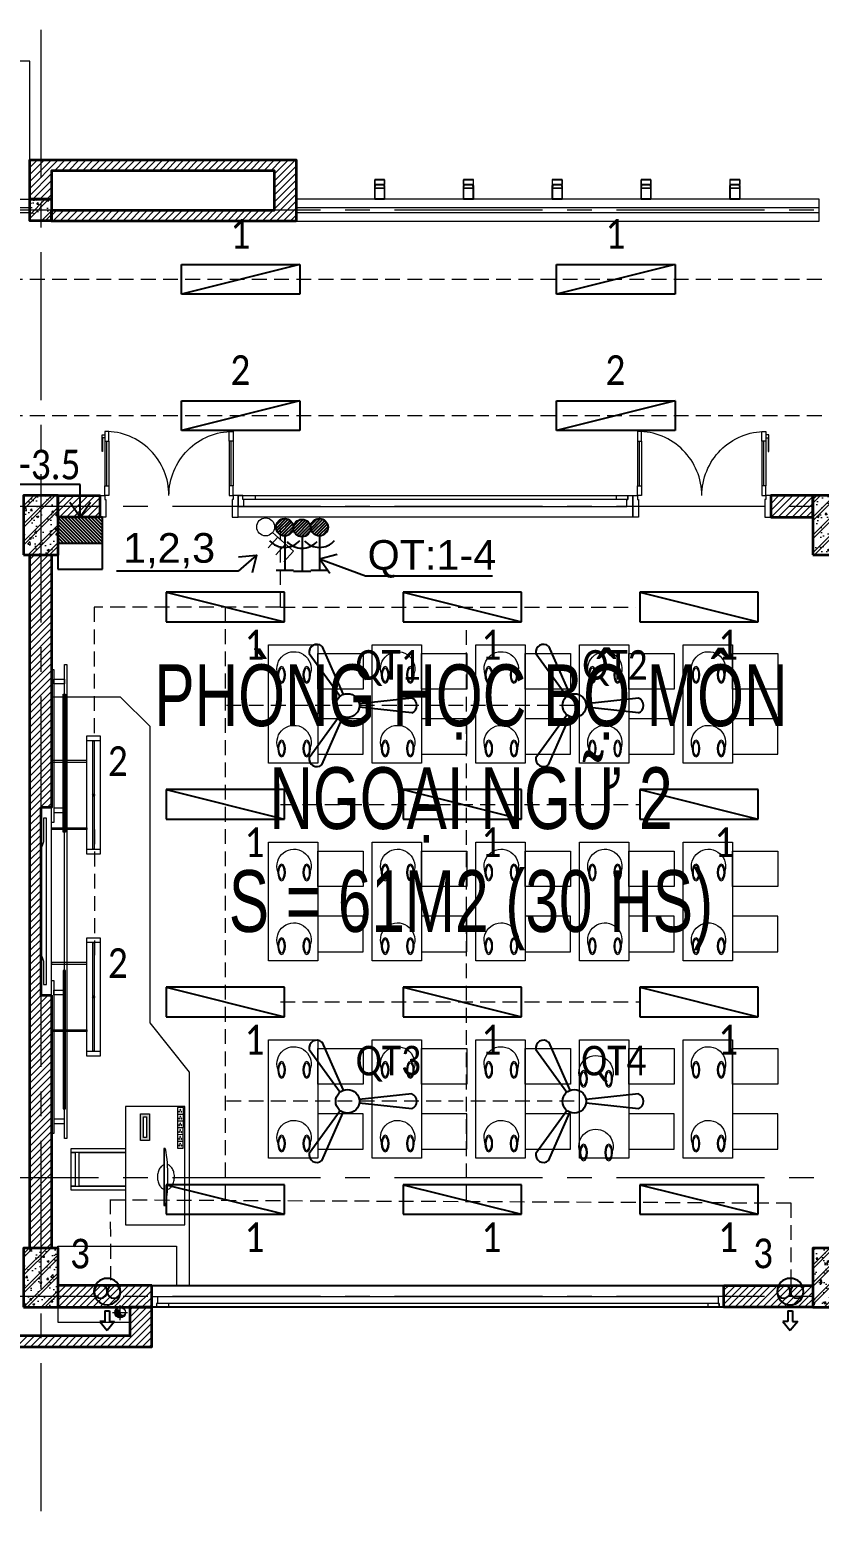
# Model space of a CAD drawing. Header units: millimetres. Extents: x 18326 to 214271, y -298828 to -198730.
# Drawn here: x 184987 to 192987, y -272856 to -257754 of the extents above; entities that cross this region are included whole.
import ezdxf
from ezdxf.enums import TextEntityAlignment as Align

# ---------------------------------------------------------------- set-up
doc = ezdxf.new("R2010")
doc.units = ezdxf.units.MM
doc.header["$LTSCALE"] = 20
doc.header["$MEASUREMENT"] = 0
for name, pattern in [('DASHED2', [0.375, 0.25, -0.125]), ('HIDDEN', [0.375, 0.25, -0.125]), ('xref LC GK$0$CENTER2', [1.125, 0.75, -0.125, 0.125, -0.125])]:
    doc.linetypes.add(name, pattern=pattern)
doc.layers.get('0').update_dxf_attribs({"lineweight": 0})
doc.layers.get('Defpoints').update_dxf_attribs({"color": 1, "lineweight": 25})
for name, color, linetype in [('!Cetech-TBD', 2, 'Continuous'), ('11TBDIEN', 6, 'Continuous'), ('CDC-E', 2, 'Continuous'), ('CDC-E-Equip', 2, 'Continuous'), ('CDC-E-Note', 3, 'Continuous'), ('CETECH-E-Switch', 2, 'Continuous'), ('CETECH-TBD', 2, 'Continuous'), ('TBD', 2, 'Continuous'), ('TEXT', 7, 'Continuous'), ('xref_mb.A5$0$KV-Net thay 3', 251, 'Continuous')]:
    doc.layers.add(name, color=color, linetype=linetype)
for name, color, linetype, lineweight in [('0.MAU XANH- DAY DIEN', 3, 'HIDDEN', 20), ('1.5 Thiết bị điện', 2, 'Continuous', 9), ('IBST-E-Chieu sang', 2, 'Continuous', 9), ('KV-Cat vat lieu', 11, 'Continuous', 20), ('KV-Cay xanh', 78, 'Continuous', 5), ('KV-Dim', 14, 'Continuous', 9), ('KV-Text', 7, 'Continuous', 25), ('xref LC GK$0$KV-Net truc', 251, 'xref LC GK$0$CENTER2', 9), ('xref_mb.A5$0$KV-Cat be tong', 6, 'Continuous', 35), ('xref_mb.A5$0$KV-Cat tuong', 4, 'Continuous', 35), ('xref_mb.A5$0$KV-Cat vat lieu', 11, 'Continuous', 20), ('xref_mb.A5$0$KV-Cua', 34, 'Continuous', 13), ('xref_mb.A5$0$KV-Hatch', 179, 'Continuous', 5), ('xref_mb.A5$0$KV-Net thay 1', 9, 'Continuous', 20), ('xref_mb.A5$0$KV-Net thay 2', 8, 'Continuous', 13), ('xref_mb.A5$0$KV-Noi that', 35, 'Continuous', 9), ('xref_mb.A5$0$KV-Thiet bi', 59, 'Continuous', 9)]:
    doc.layers.add(name, color=color, linetype=linetype, lineweight=lineweight)
doc.styles.add('AN - Arial', font='arial.ttf')
doc.styles.add('KT', font='vnsimli.shx', dxfattribs={"width": 0.72})
doc.styles.add('uv-abc', font='calibril.ttf', dxfattribs={"width": 0.85})
doc.styles.add('VN', font='arial.ttf', dxfattribs={"width": 0.7})
doc.dimstyles.new('A2-1-140', dxfattribs={"dimscale": 100, "dimtxt": 3, "dimasz": 1.5, "dimexe": 0.7, "dimexo": 0, "dimgap": 0.5, "dimtad": 1, "dimdec": 0, "dimrnd": 50, "dimzin": 13, "dimdsep": 46, "dimtxsty": 'KT', "dimblk1": 'ARCHTICK', "dimblk2": 'ARCHTICK', "dimsah": 1, "dimcen": 0, "dimdle": 0.7, "dimclrd": 1, "dimclre": 1, "dimclrt": 3, "dimadec": 0, "dimazin": 0, "dimtfac": 1.222222, "dimtdec": 0, "dimtix": 1, "dimtmove": 2, "dimatfit": 3, "dimldrblk": 'ARCHTICK', "dimfxl": 5, "dimfxlon": 1, "dimtolj": 1, "dimtzin": 13, "dimarcsym": 0})
pattern_1 = [(50, (0, 0), (215.17805, -18.82564), [22.5, -247.5]), (355, (0, 0), (-41.6254, 225.65764), [18, -198]), (100.4514, (17.93, -1.57), (173.55281, 206.83186), [19.12206, -210.34263]), (46.1842, (0, 60), (320.17231, -49.6557), [33.75, -371.25]), (96.6356, (26.68, 55.86), (280.3988, 292.23536), [28.6831, -315.5139]), (351.1842, (0, 60), (280.3986, 292.23558), [27, -297]), (21, (30, 45), (179.07212, -120.78567), [22.5, -247.5]), (326, (30, 45), (72.9946, 217.54501), [18, -198]), (71.4514, (44.92, 34.93), (252.06679, 96.75915), [19.12206, -210.34263]), (37.5, (0, 0), (3.647957, 99.868156), [0, -195.6, 0, -201, 0, -198.75]), (7.5, (0, 0), (78.92086, 118.323514), [0, -114.6, 0, -191.1, 0, -75.75]), (327.5, (-66.9, 0), (160.14673, -6.766462), [0, -75, 0, -234, 0, -310.5]), (317.5, (-96.9, 0), (174.95585, 30.031495), [0, -97.5, 0, -155.4, 0, -220.5]), (45, (0, 0), (-90.156115, 90.156115), []), (45, (0, 36.75), (-90.156115, 90.156115), [])]

# ---------------------------------------------------------------- blocks, each defined once
blk = doc.blocks.new('T3RQƯ')
at = {"layer": 'KV-Text', "color": 8, "insert": (144823, -40084), "char_height": 625, "width": 7962.05, "attachment_point": 2, "style": 'VN'}
blk.add_mtext('\\A1;\\pxqc;PHÒNG HỌC BỘ MÔN NGOẠI NGỮ 2 \\PS = 61M2 (30 HS)', dxfattribs=at)
blk = doc.blocks.new('t3')
at = {"layer": 'KV-Text', "color": 8, "xscale": 0.003999999956183369, "yscale": 0.003999999956183369, "zscale": 0.003999999956183369}
blk.add_blockref('T3RQƯ', (7.351, 232.338), dxfattribs=at)
blk = doc.blocks.new('l57')
at = {"layer": '!Cetech-TBD'}
for p, q in [((-600, 150), (600, 150)), ((600, 150), (-600, -150)), ((-600, -150), (-600, 150)), ((600, 150), (600, -150)), ((600, -150), (-600, -150))]:
    blk.add_line(p, q, dxfattribs=at)
blk = doc.blocks.new('*X544')
at = {"color": 0}
for p, q in [((11475, 51568), (11557, 51650)), ((11479, 51598), (11527, 51646)), ((11480, 51547), (11578, 51645)), ((11490, 51530), (11595, 51635)), ((11503, 51516), (11609, 51622)), ((11520, 51506), (11619, 51605)), ((11540, 51501), (11624, 51585)), ((11568, 51502), (11623, 51557))]:
    blk.add_line(p, q, dxfattribs=at)
blk = doc.blocks.new('S14')
at = {"layer": '!Cetech-TBD'}
for p, q in [((-75, 375), (75, 375)), ((0, 75), (0, 375))]:
    blk.add_line(p, q, dxfattribs=at)
blk.add_circle((0, 0), 75, dxfattribs=at)
blk.add_arc((0, 0), 175, 41.8103, 138.1897, dxfattribs=at)
blk.add_blockref('*X544', (-11550, -51575), dxfattribs=at)
blk = doc.blocks.new('Cong tac 3 - 1 chieu')
blk.add_line((50, 56), (214, 221))
for points in [[(153, 159), (238, 74)], [(214, 221), (299, 137)], [(91, 97), (176, 12)]]:
    blk.add_lwpolyline(points)
blk.add_circle((0, 0), 74.9)
blk = doc.blocks.new('*U599')
at = {"rotation": 217.4054022932137}
blk.add_blockref('Cong tac 3 - 1 chieu', (0, 0), dxfattribs=at)
blk = doc.blocks.new('_ARCHTICK')
at = {"color": 8, "const_width": 0.15}
blk.add_lwpolyline([(-0.5, -0.5), (0.5, 0.5)], dxfattribs=at)
blk = doc.blocks.new('DEN CHIEU BANGTAOTHEM')
for p, q in [((-829, -694), (-829, -509)), ((-829, -509), (-759, -509)), ((-829, -694), (-829, -509)), ((-829, -509), (840, -509)), ((-759, -509), (-759, -694)), ((-759, -591), (770, -591)), ((-759, -612), (-759, -591)), ((770, -612), (-759, -612)), ((770, -694), (770, -509)), ((770, -509), (840, -509)), ((770, -591), (770, -612)), ((840, -509), (840, -694)), ((840, -509), (840, -694)), ((-759, -694), (-829, -694)), ((840, -694), (-829, -694)), ((840, -694), (770, -694))]:
    blk.add_line(p, q)
at = {"elevation": 0}
for points in [[(-458, -9), (-458, -509), (-479, -509), (-479, -9)], [(469, -9), (469, -509), (490, -509), (490, -9)]]:
    blk.add_lwpolyline(points, close=True, dxfattribs=at)
at = {"layer": 'Defpoints'}
blk.add_circle((5, -602), 9.3, dxfattribs=at)
blk = doc.blocks.new('QTRTUONG')
for centre, radius in [((-3.78, -2.92), 1.6), ((-3.78, -2.12), 0.798), ((-3.78, -3.72), 0.798)]:
    blk.add_circle(centre, radius)
blk = doc.blocks.new('quat gio1')
for p, q in [((114, 25), (114, -25)), ((114, 25), (229, 25)), ((229, 80), (327, 0)), ((229, 25), (229, 80)), ((114, -25), (229, -25)), ((229, -80), (327, 0)), ((229, -25), (229, -80))]:
    blk.add_line(p, q)
at = {"xscale": 89.50243443385698, "yscale": 89.50243443385698, "zscale": 89.50243443385698}
blk.add_blockref('QTRTUONG', (243, 261), dxfattribs=at)
blk = doc.blocks.new('q1')
at = {"layer": 'TBD', "linetype": 'ByBlock'}
for p, q in [((-75, 651), (-18, 119)), ((75, 651), (18, 119)), ((-601, -260), (-112, -44)), ((-526, -390), (-94, -75)), ((526, -390), (94, -75)), ((601, -260), (112, -44))]:
    blk.add_line(p, q, dxfattribs=at)
blk.add_circle((0, 0), 120, dxfattribs=at)
for centre, start, end in [((0, 623), 20.3028, 159.6972), ((-539, -311), 140.3028, 279.6972), ((539, -311), 260.3028, 39.6972)]:
    blk.add_arc(centre, 80, start, end, dxfattribs=at)
blk = doc.blocks.new('pa6')
at = {"layer": 'CDC-E'}
h = blk.add_hatch(dxfattribs=at)
h.set_pattern_fill('ANSI31', scale=5)
h.set_pattern_definition([(45, (0, 0), (-11.2253, 11.2253), [])])
h.paths.add_polyline_path([(150, 175), (-150, 175), (-150, 0), (150, 0)])
for p, q in [((-150, 350), (150, 350)), ((-150, 0), (-150, 350)), ((150, 350), (150, 0)), ((-150, 175), (150, 175)), ((150, 0), (-150, 0))]:
    blk.add_line(p, q, dxfattribs=at)
blk = doc.blocks.new('xref LC GK$0$LC')
at = {"layer": 'xref LC GK$0$KV-Net truc', "color": 8, "ltscale": 100}
for points in [[(154750, -48924), (154750, -85479)], [(175587, -50750), (-10253, -50750)], [(175587, -53750), (-10253, -53750)], [(175587, -60550), (38033, -60550)], [(175587, -61750), (-10253, -61750)]]:
    blk.add_lwpolyline(points, dxfattribs=at)
blk = doc.blocks.new('*U422')
at = {"color": 8}
for p, q in [((70, 100), (70, 550)), ((90, 550), (90, 100)), ((1310, 550), (1310, 100)), ((1330, 100), (1330, 550))]:
    blk.add_line(p, q, dxfattribs=at)
for points in [[(22, 445), (22, 614), (50, 614), (50, 586), (27, 586), (27, 445)], [(0, 0), (50, 0), (50, -40), (60, -40), (60, -220), (0, -220)], [(1400, 0), (1350, 0), (1350, -40), (1340, -40), (1340, -220), (1400, -220)]]:
    blk.add_lwpolyline(points, close=True, dxfattribs=at)
for points in [[(50, 550), (90, 550), (90, 650), (50, 650), (50, 550)], [(1350, 550), (1310, 550), (1310, 650), (1350, 650), (1350, 550)], [(50, 553), (50, 100)], [(1350, 553), (1350, 100)], [(50, 100), (90, 100), (90, 0), (50, 0), (50, 100)], [(1350, 100), (1310, 100), (1310, 0), (1350, 0), (1350, 100)]]:
    blk.add_lwpolyline(points, dxfattribs=at)
at = {"color": 8, "ltscale": 0.2}
for points in [[(700, 0, 0.414214), (50, 650, 0.414214)], [(700, 0, -0.414214), (1350, 650, -0.414214)]]:
    blk.add_lwpolyline(points, format="xyb", dxfattribs=at)
blk = doc.blocks.new('*U386')
at = {"color": 8}
for p, q in [((-110, 2740), (-110, -1140)), ((-220, 2625), (-220, -1035)), ((-180, -1035), (-180, 2625)), ((-220, -1200), (-110, -1200))]:
    blk.add_line(p, q, dxfattribs=at)
for points in [[(-220, 2800), (-110, 2800), (-110, 2740), (-110, 2740), (-110, 2740), (-180, 2740), (-180, 2750), (-220, 2750)], [(-180, 2750), (-220, 2750), (-220, 2625), (-180, 2625)], [(-180, -1035), (-220, -1035), (-220, -1150), (-180, -1150)], [(-220, -1200), (-110, -1200), (-110, -1140), (-110, -1140), (-110, -1140), (-180, -1140), (-180, -1150), (-220, -1150)]]:
    blk.add_lwpolyline(points, close=True, dxfattribs=at)
blk = doc.blocks.new('xref_mb.A5$0$Module TX6')
at = {"layer": 'xref_mb.A5$0$KV-Hatch'}
h = blk.add_hatch(dxfattribs=at)
h.set_pattern_fill('ANSI31', color=8, scale=400)
h.set_pattern_definition([(45, (-189101.89, 94704.975), (-35.355339, 35.355339), [])])
h.paths.add_polyline_path([(-3405, 15), (-3830, 15), (-3830, 235), (-3405, 235)])
h.paths.add_polyline_path([(3395, 15), (3820, 15), (3820, 235), (3395, 235)])
at = {"layer": 'xref_mb.A5$0$KV-Cat tuong', "color": 8}
for points in [[(-3405, 15), (-3830, 15), (-3830, 235), (-3405, 235)], [(3395, 15), (3820, 15), (3820, 235), (3395, 235)]]:
    blk.add_lwpolyline(points, close=True, dxfattribs=at)
at = {"layer": 'xref_mb.A5$0$KV-Net thay 1', "color": 8}
blk.add_lwpolyline([(-2005, 235), (1995, 235), (1995, 15), (-2005, 15)], close=True, dxfattribs=at)
at = {"layer": 'xref_mb.A5$0$KV-Thiet bi', "color": 8}
blk.add_line((-1635, 235), (1625, 235), dxfattribs=at)
at = {"layer": 'xref_mb.A5$0$KV-Cua', "color": 8}
blk.add_blockref('*U422', (-3405, 235), dxfattribs=at)
at = {"layer": 'xref_mb.A5$0$KV-Cua', "color": 8, "xscale": -1}
blk.add_blockref('*U422', (3395, 235), dxfattribs=at)
at = {"layer": 'xref_mb.A5$0$KV-Cua', "color": 8, "xscale": -1.000000000000001, "rotation": 90}
blk.add_blockref('*U386', (795, 15), dxfattribs=at)
blk = doc.blocks.new('xref_mb.A5$0$Mat cat lam be tong')
at = {"layer": 'xref_mb.A5$0$KV-Cat vat lieu', "color": 8, "lineweight": 0, "ltscale": 1000}
for p, q in [((-50, 61), (-50, 200)), ((-49, 193), (-49, 88)), ((43, 199), (-43, 199)), ((49, 88), (49, 193)), ((50, 200), (50, 61)), ((-49, 61), (-50, 61)), ((-49, 88), (49, 88)), ((-49, 81), (-49, 69)), ((-49, 69), (-46, 69)), ((-48, 67), (-49, 61)), ((-47, 68), (-48, 68)), ((-46, 55), (-47, 67)), ((-46, 69), (-44, 54)), ((-45, 82), (-45, 82)), ((-44, 83), (-44, 83)), ((43, 87), (-43, 87)), ((44, 83), (44, 83)), ((46, 67), (49, 68)), ((47, 56), (46, 67)), ((50, 61), (48, 61)), ((48, 61), (48, 56)), ((49, 68), (49, 81))]:
    blk.add_line(p, q, dxfattribs=at)
at = {"layer": 'xref_mb.A5$0$KV-Cat vat lieu', "color": 8, "lineweight": 25, "ltscale": 1000}
blk.add_line((-50, 200), (50, 200), dxfattribs=at)
at = {"layer": 'xref_mb.A5$0$KV-Cat vat lieu', "color": 8, "lineweight": 0, "ltscale": 1000}
blk.add_lwpolyline([(-50, 0), (50, 0), (50, 61), (49, 61), (48, 55, -0.937697), (47, 55), (46, 67, -0.302776), (46, 68, 1.868517), (44, 68), (46, 53, -0.434812), (45, 52), (-46, 52, -0.809784), (-47, 55), (-46, 55), (-47, 66, 0.936602), (-48, 66), (-48, 61), (-50, 61)], format="xyb", close=True, dxfattribs=at)
blk.add_lwpolyline([(49, 1), (-49, 1), (-49, 51), (49, 51)], close=True, dxfattribs=at)
for centre, major_axis, start_param, end_param in [((-48, 193), (0.351, 0.351), 0.186052, 2.356194), ((-46, 196), (1.33, 1.33), -0.760257, 3.90185), ((-46, 196), (2.38, 2.38), 3.327645, 3.90185), ((-46, 194), (0.526, -0.526), 5.472646, 8.614239), ((-44, 196), (0.526, -0.526), 3.952132, 7.093724), ((-43, 198), (0.351, 0.351), 0.785399, 2.955541), ((-46, 196), (2.38, 2.38), -0.760258, -0.186052), ((43, 198), (0.351, 0.351), -1.384744, 0.785398), ((46, 196), (2.38, 2.38), 1.756849, 2.331054), ((44, 196), (0.526, -0.526), 3.90185, 7.043443), ((46, 196), (1.33, 1.33), 3.952132, 8.614239), ((46, 194), (0.526, -0.526), 2.381335, 5.522928), ((46, 196), (2.38, 2.38), 3.952132, 4.526337), ((48, 193), (0.351, -0.351), 0.785398, 2.95554), ((-48, 81), (0.351, -0.351), 1.756848, 3.926991), ((-46, 84), (1.33, 1.33), -0.760257, 3.90185), ((-46, 84), (2.38, -2.38), 4.898441, 5.472646), ((-48, 67), (0.351, 0.351), 0.785397, 2.297438), ((-47, 67), (0.351, -0.351), 0.855212, 2.356196), ((-45, 54), (0.701, 0.701), 1.250002, 5.5676), ((-46, 81), (0.526, -0.526), 1.047198, 2.331054), ((-46, 81), (0.526, -0.526), 5.472646, 7.330383), ((-46, 69), (0.21, -0.21), 0.855213, 2.356196), ((-46, 55), (0.21, -0.21), 5.962391, 7.138396), ((-44, 84), (0.526, 0.526), 3.665192, 5.522928), ((-44, 84), (0.526, 0.526), 2.381336, 3.665192), ((-43, 86), (0.351, 0.351), 0.785399, 2.955541), ((-46, 84), (2.38, 2.38), -0.760258, -0.186052), ((43, 86), (0.351, -0.351), 0.186052, 2.356194), ((46, 84), (2.38, 2.38), 1.756849, 2.331054), ((44, 84), (0.526, -0.526), 3.90185, 5.759586), ((46, 84), (1.33, -1.33), 5.522928, 10.185035), ((44, 84), (0.526, -0.526), 5.759586, 7.043442), ((46, 81), (0.526, -0.526), 3.665191, 5.522928), ((46, 81), (0.526, -0.526), 2.381335, 3.665191), ((46, 84), (2.38, 2.38), 3.952132, 4.526337), ((47, 56), (0.526, 0.526), 2.426008, 5.436701), ((48, 81), (0.351, -0.351), 0.785398, 2.95554)]:
    blk.add_ellipse(centre, major_axis=major_axis, ratio=1, start_param=start_param, end_param=end_param, dxfattribs=at)
blk = doc.blocks.new('*U410')
at = {"color": 8}
blk.add_lwpolyline([(-5300, 0), (0, 0), (0, 50), (-5300, 50)], close=True, dxfattribs=at)
blk = doc.blocks.new('*U398')
at = {"color": 8}
blk.add_lwpolyline([(-7781, 0), (0, 0), (0, 50), (-7781, 50)], close=True, dxfattribs=at)
blk = doc.blocks.new('xref_mb.A5$0$cot 350x600')
at = {"layer": 'xref_mb.A5$0$KV-Hatch'}
h = blk.add_hatch(dxfattribs=at)
h.set_pattern_fill('CHAU-01', color=8, scale=30, pattern_type=2)
h.set_pattern_definition(pattern_1)
h.paths.add_polyline_path([(187770, 89199), (187420, 89199), (187420, 88599), (187770, 88599)])
at = {"layer": 'xref_mb.A5$0$KV-Cat be tong', "color": 8}
blk.add_lwpolyline([(187420, 88599), (187770, 88599), (187770, 89199), (187420, 89199)], close=True, dxfattribs=at)
blk = doc.blocks.new('xref_mb.A5$0$cot22x22')
at = {"layer": 'xref_mb.A5$0$KV-Hatch'}
h = blk.add_hatch(dxfattribs=at)
h.set_pattern_fill('CHAU-01', color=8, scale=30, pattern_type=2)
h.set_pattern_definition(pattern_1)
h.paths.add_polyline_path([(-301545, 85409), (-301545, 85629), (-301765, 85629), (-301765, 85409)])
at = {"layer": 'xref_mb.A5$0$KV-Cat be tong', "color": 8}
blk.add_lwpolyline([(-301765, 85629), (-301545, 85629), (-301545, 85409), (-301765, 85409)], close=True, dxfattribs=at)
blk = doc.blocks.new('xref_mb.A5$0$DVCT3')
at = {"layer": 'xref_mb.A5$0$KV-Cat be tong', "color": 8}
for name, p in [('xref_mb.A5$0$cot22x22', (962311, -125447)), ('xref_mb.A5$0$cot 350x600', (473062, -132018)), ('xref_mb.A5$0$cot 350x600', (481062, -132018)), ('xref_mb.A5$0$cot 350x600', (473062, -139638)), ('xref_mb.A5$0$cot 350x600', (481062, -139638))]:
    blk.add_blockref(name, p, dxfattribs=at)
blk = doc.blocks.new('*U424')
at = {"color": 8}
for p, q in [((-110, 4540), (-110, -1140)), ((-220, 4425), (-220, -1035)), ((-180, -1035), (-180, 4425)), ((-220, -1200), (-110, -1200))]:
    blk.add_line(p, q, dxfattribs=at)
for points in [[(-220, 4600), (-110, 4600), (-110, 4540), (-110, 4540), (-110, 4540), (-180, 4540), (-180, 4550), (-220, 4550)], [(-180, 4550), (-220, 4550), (-220, 4425), (-180, 4425)], [(-180, -1035), (-220, -1035), (-220, -1150), (-180, -1150)], [(-220, -1200), (-110, -1200), (-110, -1140), (-110, -1140), (-110, -1140), (-180, -1140), (-180, -1150), (-220, -1150)]]:
    blk.add_lwpolyline(points, close=True, dxfattribs=at)
blk = doc.blocks.new('xref_mb.A5$0$tx2a')
at = {"layer": 'xref_mb.A5$0$KV-Hatch'}
h = blk.add_hatch(dxfattribs=at)
h.set_pattern_fill('ANSI31', color=8, scale=400)
h.set_pattern_definition([(45, (-189096.89, 102704.975), (-35.355339, 35.355339), [])])
h.paths.add_polyline_path([(2925, 235), (3825, 235), (3825, 15), (2925, 15)])
h.paths.add_polyline_path([(-2875, 235), (-3825, 235), (-3825, 15), (-2875, 15)])
at = {"layer": 'xref_mb.A5$0$KV-Cat tuong', "color": 8}
for points in [[(-2875, 235), (-3825, 235), (-3825, 15), (-2875, 15)], [(2925, 235), (3825, 235), (3825, 15), (2925, 15)]]:
    blk.add_lwpolyline(points, close=True, dxfattribs=at)
at = {"layer": 'xref_mb.A5$0$KV-Net thay 3', "color": 8}
blk.add_lwpolyline([(-2875, 235), (2925, 235), (2925, 15), (-2875, 15)], close=True, dxfattribs=at)
at = {"layer": 'xref_mb.A5$0$KV-Cua', "color": 8, "rotation": 90}
blk.add_blockref('*U424', (1725, 235), dxfattribs=at)
blk = doc.blocks.new('xref_mb.A5$0$od')
at = {"ltscale": 10}
h = blk.add_hatch(dxfattribs=at)
h.set_pattern_fill('ANSI31', color=8, scale=0.5, style=0)
h.set_pattern_definition([(45, (-2211.68692, 549.289586), (-0.0441941738, 0.0441941738), [])])
h.paths.add_polyline_path([(-0.62, 0, -0.414214), (0, 0.62), (0, 0)])
h.paths.add_polyline_path([(0, -0.62, -0.414214), (-0.62, 0), (0, 0, 1)])
h.paths.add_polyline_path([(0, 0), (0, 0.62, -1)])
at = {"color": 8, "ltscale": 0.02}
for p, q in [((-0.88, 0), (0.88, 0)), ((0, 0.88), (0, -0.88))]:
    blk.add_line(p, q, dxfattribs=at)
at = {"color": 8, "ltscale": 10}
blk.add_circle((0, 0), 0.625, dxfattribs=at)
for centre, start, end in [((0, -0.31), 90, 270), ((0, 0.31), 270, 90)]:
    blk.add_arc(centre, 0.312, start, end, dxfattribs=at)
blk = doc.blocks.new('xref_mb.A5$0$TNM')
at = {"layer": 'xref_mb.A5$0$KV-Noi that', "color": 8, "lineweight": 40, "ltscale": 0.25, "xscale": 86.40000000209575, "yscale": 86.40000000209575, "zscale": 86.40000000209575, "rotation": 90}
blk.add_blockref('xref_mb.A5$0$od', (143040, 11425), dxfattribs=at)
blk = doc.blocks.new('xref_mb.A5$0$A$Cb15db4b7')
at = {"color": 8}
blk.add_line((50, 155), (4750, 155), dxfattribs=at)
for points in [[(50, 155), (1600, 155), (1600, 130), (50, 130)], [(3242.5, 235), (3005, 235), (2927, 265), (1873, 265), (1795, 235), (1557.5, 235), (1557.5, 205), (3242.5, 205)], [(3200, 155), (4750, 155), (4750, 130), (3200, 130)], [(0, 25), (4800, 25), (4800, 0), (0, 0)], [(150, 25), (196, 25), (196, 130), (150, 130)], [(1700, 37.5), (300, 37.5), (300, 12.5), (1700, 12.5)], [(1500, 25), (1454, 25), (1454, 130), (1500, 130)], [(3100, 37.5), (4500, 37.5), (4500, 12.5), (3100, 12.5)], [(3300, 25), (3346, 25), (3346, 130), (3300, 130)], [(4650, 25), (4604, 25), (4604, 130), (4650, 130)]]:
    blk.add_lwpolyline(points, close=True, dxfattribs=at)
blk = doc.blocks.new('xref_mb.A5$0$ghe vi tinh giao vien')
at = {"color": 8}
for points in [[(-170, 0), (-170, 550), (-210, 550), (-210, 0)], [(170, 550), (-170, 550), (-170, 510), (170, 510)], [(170, 0), (170, 470), (-170, 470), (-170, 0)], [(210, 0), (210, 550), (170, 550), (170, 0)]]:
    blk.add_lwpolyline(points, close=True, dxfattribs=at)
blk = doc.blocks.new('xref_mb.A5$0$O cam HDMI')
at = {"layer": 'xref_mb.A5$0$KV-Thiet bi'}
h = blk.add_hatch(color=8, dxfattribs=at)
h.dxf.hatch_style = 1
h.paths.add_polyline_path([(-227, 108), (227, 108), (227, -47), (-227, -47)])
h.paths.add_polyline_path([(-176, 57), (176, 57), (176, 3), (-176, 3)], flags=16)
at = {"layer": 'xref_mb.A5$0$KV-Thiet bi', "color": 8}
for points in [[(-227, 108), (227, 108), (227, -47), (-227, -47)], [(-176, 57), (176, 57), (176, 3), (-176, 3)]]:
    blk.add_lwpolyline(points, close=True, dxfattribs=at)
blk = doc.blocks.new('xref_mb.A5$0$o dien 6d')
at = {"layer": 'xref_mb.A5$0$KV-Cat vat lieu', "color": 8}
blk.add_lwpolyline([(5843104, -64279), (5843104, -64329), (5842761, -64329), (5842761, -64279)], close=True, dxfattribs=at)
at = {"layer": 'xref_mb.A5$0$KV-Thiet bi', "color": 8}
for p, q in [((5842818, -64279), (5842818, -64329)), ((5842875, -64279), (5842875, -64329)), ((5842932, -64279), (5842932, -64329)), ((5842989, -64279), (5842989, -64329)), ((5843046, -64279), (5843046, -64329)), ((5843104, -64279), (5843104, -64329))]:
    blk.add_line(p, q, dxfattribs=at)
for centre in [(5842783, -64296), (5842799, -64305), (5842840, -64296), (5842856, -64305), (5842897, -64296), (5842913, -64305), (5842955, -64296), (5842970, -64305), (5843012, -64296), (5843027, -64305), (5843069, -64296), (5843084, -64305), (5842783, -64314), (5842840, -64314), (5842897, -64314), (5842955, -64314), (5843012, -64314), (5843069, -64314)]:
    blk.add_ellipse(centre, major_axis=(3.23, 0), ratio=1, dxfattribs=at)
blk = doc.blocks.new('xref_mb.A5$0$PC')
at = {"color": 8}
for p, q in [((1897493, 244493, 0), (1897493, 245069, 0)), ((1897493, 245069, 0), (1897505, 245069, 0)), ((1897496, 244493, 0), (1897496, 245069, 0)), ((1897496, 245069, 0), (1897508, 245069, 0)), ((1897505, 244493, 0), (1897493, 244493, 0)), ((1897508, 244493, 0), (1897496, 244493, 0))]:
    blk.add_line(p, q, dxfattribs=at)
blk.add_arc((1895792, 244781, 0), 1740, 350.4727, 9.5273, dxfattribs=at)
for points, knots in [([(1897496, 244656, 0), (1897493, 244657, 0), (1897489, 244658, 0), (1897481, 244663, 0), (1897476, 244666, 0), (1897467, 244674, 0), (1897462, 244679, 0), (1897454, 244689, 0), (1897450, 244695, 0), (1897444, 244708, 0), (1897441, 244715, 0), (1897435, 244729, 0), (1897433, 244737, 0), (1897430, 244752, 0), (1897429, 244760, 0), (1897428, 244777, 0), (1897428, 244785, 0), (1897429, 244801, 0), (1897430, 244809, 0), (1897433, 244825, 0), (1897435, 244833, 0), (1897440, 244847, 0), (1897443, 244854, 0), (1897450, 244867, 0), (1897454, 244873, 0), (1897462, 244883, 0), (1897466, 244888, 0), (1897476, 244896, 0), (1897480, 244899, 0), (1897489, 244904, 0), (1897493, 244905, 0), (1897496, 244907, 0)], [0.220469, 0.220469, 0.220469, 0.220469, 0.351176, 0.351176, 0.538257, 0.538257, 0.725338, 0.725338, 0.912419, 0.912419, 1.099499, 1.099499, 1.28658, 1.28658, 1.473661, 1.473661, 1.660742, 1.660742, 1.847823, 1.847823, 2.034903, 2.034903, 2.221984, 2.221984, 2.409065, 2.409065, 2.596146, 2.596146, 2.783226, 2.783226, 2.921123, 2.921123, 2.921123, 2.921123]), ([(1897528, 244908, 0), (1897529, 244908, 0), (1897530, 244907, 0), (1897536, 244906, 0), (1897541, 244903, 0), (1897551, 244898, 0), (1897555, 244894, 0), (1897565, 244886, 0), (1897569, 244881, 0), (1897577, 244870, 0), (1897580, 244864, 0), (1897587, 244851, 0), (1897590, 244843, 0), (1897595, 244829, 0), (1897596, 244821, 0), (1897599, 244805, 0), (1897600, 244797, 0), (1897601, 244781, 0), (1897601, 244773, 0), (1897599, 244756, 0), (1897598, 244748, 0), (1897594, 244733, 0), (1897592, 244725, 0), (1897587, 244711, 0), (1897583, 244704, 0), (1897576, 244692, 0), (1897572, 244686, 0), (1897564, 244676, 0), (1897560, 244672, 0), (1897550, 244664, 0), (1897545, 244661, 0), (1897536, 244657, 0), (1897532, 244656, 0), (1897528, 244655, 0)], [3.30523, 3.30523, 3.30523, 3.30523, 3.344469, 3.344469, 3.531549, 3.531549, 3.71863, 3.71863, 3.905711, 3.905711, 4.092792, 4.092792, 4.279873, 4.279873, 4.466953, 4.466953, 4.654034, 4.654034, 4.841115, 4.841115, 5.028196, 5.028196, 5.215276, 5.215276, 5.402357, 5.402357, 5.589438, 5.589438, 5.776519, 5.776519, 5.963599, 5.963599, 6.119548, 6.119548, 6.119548, 6.119548])]:
    blk.add_open_spline(points, degree=3, knots=knots, dxfattribs=at)
blk = doc.blocks.new('xref_mb.A5$0$15446161')
at = {"layer": 'xref_mb.A5$0$KV-Noi that', "color": 8}
blk.add_lwpolyline([(-32307, 5043), (-32307, 2883), (-32707, 2383), (-32707, -617), (-33007, -917), (-33707, -917)], dxfattribs=at)
for points in [[(-33642, 4643), (-32442, 4643), (-32442, 5043), (-33642, 5043)], [(-32357, 4428), (-32357, 3228), (-32957, 3228), (-32957, 4428)]]:
    blk.add_lwpolyline(points, close=True, dxfattribs=at)
at = {"color": 8}
for name, p, xscale, yscale, zscale, rotation in [('xref_mb.A5$0$o dien 6d', (26246, 7015144), 1.200000000000005, 1.200000000000005, 1.200000000000005, 270.1513189493489), ('xref_mb.A5$0$O cam HDMI', (-32778, 3439), -0.6000000000000029, 0.6000000000000029, 0.6000000000000029, 270)]:
    blk.add_blockref(name, p, dxfattribs=dict(at, xscale=xscale, yscale=yscale, zscale=zscale, rotation=rotation))
at = {"layer": 'xref_mb.A5$0$KV-Noi that', "color": 8}
blk.add_blockref('xref_mb.A5$0$PC', (-1930062, -240838, 0), dxfattribs=at)
at = {"layer": 'xref_mb.A5$0$KV-Noi that', "color": 8, "rotation": 90}
blk.add_blockref('xref_mb.A5$0$ghe vi tinh giao vien', (-32957, 3865), dxfattribs=at)
at = {"layer": 'xref_mb.A5$0$KV-Noi that', "color": 8, "xscale": -1.000000000000003, "rotation": 90}
blk.add_blockref('xref_mb.A5$0$A$Cb15db4b7', (-33552, 3553), dxfattribs=at)
blk = doc.blocks.new('xref_mb.A5$0$A$C8ad3305f')
at = {"layer": 'xref_mb.A5$0$KV-Hatch'}
h = blk.add_hatch(dxfattribs=at)
h.set_pattern_fill('ANSI31', color=8, scale=400)
h.set_pattern_definition([(45, (-169096.89, 262579.975), (-35.355339, 35.355339), [])])
h.paths.add_polyline_path([(110, -4950), (110, -7510), (-110, -7510), (-110, -490), (110, -490), (110, -3050), (0, -3050), (0, -4950)])
at = {"layer": 'xref_mb.A5$0$KV-Cat tuong', "color": 8}
blk.add_lwpolyline([(110, -4950), (110, -7510), (-110, -7510), (-110, -490), (110, -490), (110, -3050), (0, -3050), (0, -4950), (110, -4950)], dxfattribs=at)
blk = doc.blocks.new('xref_mb.A5$0$tai nghe')
at = {"color": 8}
blk.add_arc((5852879, -165868), 217, 341.7263, 194.5869, dxfattribs=at)
for centre, major_axis, ratio in [((5852718, -165945), (0, -105), 0.465802), ((5852718, -165945), (0, -86), 0.428268), ((5853037, -165945), (0, -105), 0.465802), ((5853037, -165945), (0, -86), 0.428268)]:
    blk.add_ellipse(centre, major_axis=major_axis, ratio=ratio, dxfattribs=at)
blk = doc.blocks.new('xref_mb.A5$0$2131D')
at = {"color": 8}
for points in [[(-9060, 740), (-7860, 740), (-7860, 1240), (-9060, 1240)], [(-7060, 740), (-5860, 740), (-5860, 1240), (-7060, 1240)], [(-5060, 740), (-3860, 740), (-3860, 1240), (-5060, 1240)], [(-8970, 280), (-8610, 280), (-8610, 740), (-8970, 740)], [(-7950, 280), (-8310, 280), (-8310, 740), (-7950, 740)], [(-6970, 280), (-6610, 280), (-6610, 740), (-6970, 740)], [(-5950, 280), (-6310, 280), (-6310, 740), (-5950, 740)], [(-4970, 280), (-4610, 280), (-4610, 740), (-4970, 740)], [(-3950, 280), (-4310, 280), (-4310, 740), (-3950, 740)], [(-9060, -310), (-7860, -310), (-7860, 190), (-9060, 190)], [(-7060, -310), (-5860, -310), (-5860, 190), (-7060, 190)], [(-5060, -310), (-3860, -310), (-3860, 190), (-5060, 190)], [(-8970, -770), (-8610, -770), (-8610, -310), (-8970, -310)], [(-7950, -770), (-8310, -770), (-8310, -310), (-7950, -310)], [(-6970, -770), (-6610, -770), (-6610, -310), (-6970, -310)], [(-5950, -770), (-6310, -770), (-6310, -310), (-5950, -310)], [(-4970, -770), (-4610, -770), (-4610, -310), (-4970, -310)], [(-3950, -770), (-4310, -770), (-4310, -310), (-3950, -310)], [(-9060, -1360), (-7860, -1360), (-7860, -860), (-9060, -860)], [(-7060, -1360), (-5860, -1360), (-5860, -860), (-7060, -860)], [(-5060, -1360), (-3860, -1360), (-3860, -860), (-5060, -860)], [(-8970, -1820), (-8610, -1820), (-8610, -1360), (-8970, -1360)], [(-7950, -1820), (-8310, -1820), (-8310, -1360), (-7950, -1360)], [(-6970, -1820), (-6610, -1820), (-6610, -1360), (-6970, -1360)], [(-5950, -1820), (-6310, -1820), (-6310, -1360), (-5950, -1360)], [(-4970, -1820), (-4610, -1820), (-4610, -1360), (-4970, -1360)], [(-3950, -1820), (-4310, -1820), (-4310, -1360), (-3950, -1360)], [(-9060, -2410), (-7860, -2410), (-7860, -1910), (-9060, -1910)], [(-7060, -2410), (-5860, -2410), (-5860, -1910), (-7060, -1910)], [(-5060, -2410), (-3860, -2410), (-3860, -1910), (-5060, -1910)], [(-8970, -2870), (-8610, -2870), (-8610, -2410), (-8970, -2410)], [(-7950, -2870), (-8310, -2870), (-8310, -2410), (-7950, -2410)], [(-6970, -2870), (-6610, -2870), (-6610, -2410), (-6970, -2410)], [(-5950, -2870), (-6310, -2870), (-6310, -2410), (-5950, -2410)], [(-4970, -2870), (-4610, -2870), (-4610, -2410), (-4970, -2410)], [(-3950, -2870), (-4310, -2870), (-4310, -2410), (-3950, -2410)], [(-9060, -3460), (-7860, -3460), (-7860, -2960), (-9060, -2960)], [(-7060, -3460), (-5860, -3460), (-5860, -2960), (-7060, -2960)], [(-5060, -3460), (-3860, -3460), (-3860, -2960), (-5060, -2960)], [(-8970, -3920), (-8610, -3920), (-8610, -3460), (-8970, -3460)], [(-7950, -3920), (-8310, -3920), (-8310, -3460), (-7950, -3460)], [(-6970, -3920), (-6610, -3920), (-6610, -3460), (-6970, -3460)], [(-5950, -3920), (-6310, -3920), (-6310, -3460), (-5950, -3460)], [(-4970, -3920), (-4610, -3920), (-4610, -3460), (-4970, -3460)], [(-3950, -3920), (-4310, -3920), (-4310, -3460), (-3950, -3460)]]:
    blk.add_lwpolyline(points, close=True, dxfattribs=at)
at = {"color": 8, "xscale": 0.8000000000000009, "yscale": 0.8000000000000009, "zscale": 0.8000000000000009, "rotation": 90}
for p in [(-141510, -4681321), (-140764, -4681321), (-139510, -4681321), (-138764, -4681321), (-137510, -4681321), (-136764, -4681321), (-141510, -4682371), (-140764, -4682371), (-139510, -4682371), (-138764, -4682371), (-137510, -4682371), (-136764, -4682371), (-141510, -4683421), (-140764, -4683421), (-139510, -4683421), (-138764, -4683421), (-137510, -4683421), (-136764, -4683421), (-137420, -4684381), (-136674, -4684381), (-141510, -4684471), (-140764, -4684471), (-139510, -4684471), (-138764, -4684471), (-141510, -4685521), (-140764, -4685521), (-139510, -4685521), (-138764, -4685521), (-137510, -4685521), (-136764, -4685521)]:
    blk.add_blockref('xref_mb.A5$0$tai nghe', p, dxfattribs=at)

msp = doc.modelspace()

# ---------------------------------------------------------------- hatches: boundary and pattern name
at = {"layer": 'xref_mb.A5$0$KV-Hatch'}
h = msp.add_hatch(dxfattribs=at)
h.set_pattern_fill('ANSI31', color=8, scale=400)
h.paths.add_polyline_path([(141407, -259690), (144987, -259690), (144987, -259580), (141627, -259580), (141627, -259180), (144987, -259180), (144987, -259470), (145207, -259470), (145207, -259070), (141407, -259070)])
h.paths.add_polyline_path([(153207, -259690), (154007, -259690), (154007, -259470), (153217, -258870), (152987, -258870), (152987, -259470), (153207, -259470), (153207, -259001), (153825, -259470), (153207, -259470)])
h.paths.add_polyline_path([(160987, -258870), (161207, -258870), (161207, -259470), (160987, -259470)])
h.paths.add_polyline_path([(169207, -259690), (170007, -259690), (170007, -259470), (169217, -258870), (168987, -258870), (168987, -259470), (169207, -259470), (169207, -259001), (169825, -259470), (169207, -259470)])
h.paths.add_polyline_path([(171937, -258870), (172157, -258870), (172157, -259690), (171937, -259690)])
h.paths.add_polyline_path([(187687, -259690), (185207, -259690), (185207, -259580), (187467, -259580), (187467, -259180), (185207, -259180), (185207, -259470), (184987, -259470), (184987, -259070), (187687, -259070)])
h.paths.add_polyline_path([(193207, -259690), (195792, -259690), (195792, -259470), (193207, -259470)])
h.paths.add_polyline_path([(197487, -259690), (197487, -259470), (196572, -259470), (196572, -259690)])
h.paths.add_polyline_path([(197707, -259690), (197487, -259690), (197487, -260500), (197097, -260500), (197097, -260610), (197707, -260610)])
h.paths.add_polyline_path([(197357, -262470), (197357, -262690), (196047, -262690), (196047, -262470), (197097, -262470), (197097, -261710), (197707, -261710), (197707, -262470), (197487, -262470), (197487, -261820), (197207, -261820), (197207, -262470)])
h.paths.add_polyline_path([(193272, -262470), (194647, -262470), (194647, -262690), (193272, -262690)])
h.paths.add_polyline_path([(197487, -263070), (197707, -263070), (197707, -268905), (197487, -268905)])
h.paths.add_polyline_path([(194022, -270470), (193272, -270470), (193272, -270690), (194022, -270690)])
h.paths.add_polyline_path([(194822, -270470), (197357, -270470), (197357, -270690), (194822, -270690)])
h.paths.add_polyline_path([(197707, -269705), (197487, -269705), (197487, -270090), (197707, -270090)])
h.paths.add_polyline_path([(186222, -270690), (186002, -270690), (186002, -270980), (184192, -270980), (184192, -270690), (183972, -270690), (183972, -271090), (186222, -271090)])
h.paths.add_polyline_path([(146222, -270690), (146002, -270690), (146002, -270980), (143682, -270980), (143682, -270690), (143462, -270690), (143462, -271090), (146222, -271090)])

# ---------------------------------------------------------------- linework, layer by layer
at = {"layer": '0.MAU XANH- DAY DIEN', "linetype": 'DASHED2', "ltscale": 30}
for points in [[(133913, -260280), (194727, -260280)], [(133913, -261660), (194727, -261660)], [(187527, -263598), (187527, -262805)], [(187527, -263600), (185639, -263600), (185642, -267199)], [(186969, -269598), (186969, -263598)], [(187527, -263600), (191127, -263599)], [(189412, -269608), (189412, -263748)], [(190505, -264596), (186969, -264596)], [(187527, -265598), (191169, -265598)], [(187527, -267598), (191169, -267597)], [(190505, -268604), (186969, -268604)], [(185802, -269598), (185805, -270415)], [(185802, -269601), (192699, -269633)], [(192699, -269633), (192699, -270483)]]:
    msp.add_lwpolyline(points, dxfattribs=at)
at = {"layer": 'xref_mb.A5$0$KV-Cat tuong', "color": 8}
msp.add_lwpolyline([(187687, -259690), (185207, -259690), (185207, -259580), (187467, -259580), (187467, -259180), (185207, -259180), (185207, -259470), (184987, -259470), (184987, -259070), (187687, -259070), (187687, -259690)], dxfattribs=at)
msp.add_lwpolyline([(186222, -270690), (186002, -270690), (186002, -270980), (184192, -270980), (184192, -270690), (183972, -270690), (183972, -271090), (186222, -271090)], close=True, dxfattribs=at)
at = {"layer": 'xref_mb.A5$0$KV-Net thay 2', "color": 8}
for points in [[(184987, -258070), (172157, -258070), (172157, -259470), (184987, -259470)], [(187687, -259690), (192987, -259690), (192987, -259470), (187687, -259470)], [(185272, -270840), (186002, -270840), (186002, -270690), (185272, -270690)]]:
    msp.add_lwpolyline(points, close=True, dxfattribs=at)

# ---------------------------------------------------------------- block references
at = {"color": 8}
msp.add_blockref('xref_mb.A5$0$TNM', (42862, -282169), dxfattribs=at)
at = {"yscale": 0.9999811998533592, "zscale": 0.9999811998533592}
for p, xscale in [((187125, -260280), 0.9999811998533592), ((190926, -260280), 0.9999811998533592), ((187125, -261660), 0.9999811998533592), ((190926, -261660), 0.9999811998533592), ((186969, -263598), -0.9999811998533592), ((189369, -263598), -0.9999811998533592), ((191769, -263598), -0.9999811998533592), ((186969, -265598), -0.9999811998533592), ((189369, -265598), -0.9999811998533592), ((191769, -265598), -0.9999811998533592), ((186969, -267598), -0.9999811998533592), ((189369, -267598), -0.9999811998533592), ((191769, -267598), -0.9999811998533592), ((186969, -269598), -0.9999811998533592), ((189369, -269598), -0.9999811998533592), ((191769, -269598), -0.9999811998533592)]:
    msp.add_blockref('l57', p, dxfattribs=dict(at, xscale=xscale))
at = {"layer": '1.5 Thiết bị điện', "xscale": 0.7190646153845159, "yscale": 0.7190646153845159, "zscale": 0.7190646153845159, "rotation": 89.99999999999997}
for p in [(185200, -265506), (185200, -267551)]:
    msp.add_blockref('DEN CHIEU BANGTAOTHEM', p, dxfattribs=at)
at = {"layer": '11TBDIEN', "xscale": -0.9353070829510689, "yscale": 0.9353070829510689, "zscale": 0.9353070829510689, "rotation": 89.99999999999997}
for p in [(185771, -270620), (192694, -270620)]:
    msp.add_blockref('quat gio1', p, dxfattribs=at)
at = {"layer": 'CDC-E-Equip', "xscale": -1.5, "yscale": 1.5, "zscale": 1.5, "rotation": 180}
msp.add_blockref('pa6', (185497, -262690), dxfattribs=at)
at = {"layer": 'CETECH-E-Switch', "ltscale": 30, "rotation": 180.0810046212292}
for p, xscale, yscale, zscale in [((187570, -262790), 1.170150617869477, 1.170150617869477, 1.170150617869477), ((187746, -262799), 1.170150617869477, 1.170150617869477, 1.170150617869477), ((187922, -262790), 1.170150617869478, 1.170150617869478, 1.170150617869478)]:
    msp.add_blockref('S14', p, dxfattribs=dict(at, xscale=xscale, yscale=yscale, zscale=zscale))
at = {"layer": 'CETECH-TBD', "ltscale": 1000, "rotation": 270}
for p in [(188207, -264596), (190505, -264596), (188207, -268604), (190505, -268604)]:
    msp.add_blockref('q1', p, dxfattribs=at)
at = {"layer": 'Defpoints', "color": 8, "rotation": 180}
for p in [(188532, -259270), (189432, -259270), (190332, -259270), (191232, -259270), (192132, -259270)]:
    msp.add_blockref('xref_mb.A5$0$Mat cat lam be tong', p, dxfattribs=at)
at = {"layer": 'IBST-E-Chieu sang', "xscale": 1.212631576989025, "yscale": 1.212631576989025, "zscale": 1.212631576989025, "rotation": 55.46444209114816}
msp.add_blockref('*U599', (187377, -262787), dxfattribs=at)
at = {"layer": 'KV-Cay xanh', "color": 8, "xscale": 250, "yscale": 250, "zscale": 250}
msp.add_blockref('t3', (42797, -282180), dxfattribs=at)
at = {"layer": 'xref LC GK$0$KV-Net truc', "color": 8}
msp.add_blockref('xref LC GK$0$LC', (30347, -208830), dxfattribs=at)
at = {"layer": 'xref_mb.A5$0$KV-Cat be tong', "color": 8}
msp.add_blockref('xref_mb.A5$0$DVCT3', (-475559, -219651), dxfattribs=at)
at = {"layer": 'xref_mb.A5$0$KV-Cat tuong', "color": 8}
for name, p in [('xref_mb.A5$0$Module TX6', (189102, -262705)), ('xref_mb.A5$0$A$C8ad3305f', (185097, -262580)), ('xref_mb.A5$0$tx2a', (189097, -270705))]:
    msp.add_blockref(name, p, dxfattribs=at)
at = {"layer": 'xref_mb.A5$0$KV-Noi that', "color": 8, "xscale": -1}
for name, p, rotation in [('xref_mb.A5$0$2131D', (188647, -273040), 90), ('xref_mb.A5$0$15446161', (218914, -265427), 180)]:
    msp.add_blockref(name, p, dxfattribs=dict(at, rotation=rotation))
at = {"layer": 'xref_mb.A5$0$KV-Thiet bi', "color": 8}
for name, p in [('*U398', (184987, -259605)), ('*U410', (192987, -259605))]:
    msp.add_blockref(name, p, dxfattribs=at)

# ---------------------------------------------------------------- texts
at = {"layer": 'CDC-E-Note', "style": 'uv-abc', "width": 0.85}
for s, p in [('1', (187020, -259819)), ('1', (190821, -259819)), ('2', (187020, -261199)), ('2', (190821, -261199)), ('BĐ-A5-3.5', (183858, -262156)), ('1', (187164, -263980)), ('1', (189564, -263980)), ('1', (191964, -263980)), ('QT1', (188285, -264185)), ('QT2', (190585, -264185)), ('2', (185778, -265159)), ('1', (187164, -265980)), ('1', (189564, -265980)), ('1', (191926, -265980)), ('2', (185778, -267204)), ('1', (187164, -267980)), ('1', (189564, -267980)), ('1', (191964, -267980)), ('QT3', (188289, -268192)), ('QT4', (190572, -268192)), ('1', (187164, -269980)), ('1', (189564, -269980)), ('1', (191964, -269980)), ('3', (185395, -270146)), ('3', (192317, -270144))]:
    msp.add_text(s, height=300, dxfattribs=at).set_placement(p, align=Align.MIDDLE_LEFT)
at = {"layer": 'TEXT', "color": 2, "style": 'AN - Arial'}
for s, p in [('1,2,3', (185933, -263150)), ('QT:1-4', (188410, -263221))]:
    msp.add_text(s, height=300, dxfattribs=at).set_placement(p)

# ---------------------------------------------------------------- leaders
at = {"layer": 'KV-Cat vat lieu'}
msp.add_leader([(185497, -262690), (185497, -262358), (183872, -262358)], dimstyle='A2-1-140', override={"dimgap": 0.5, "dimtad": 0, "dimclrd": 0, "dimldrblk": 'Open90'}, dxfattribs=at)
at = {"layer": 'KV-Dim', "color": 0}
for points in [[(187286, -263075), (187099, -263235), (185867, -263235)], [(187923, -263109), (188389, -263282), (189676, -263282)]]:
    msp.add_leader(points, dimstyle='A2-1-140', override={"dimtad": 0, "dimclrd": 0, "dimldrblk": 'Open90'}, dxfattribs=at)

doc.saveas('drawing.dxf')
